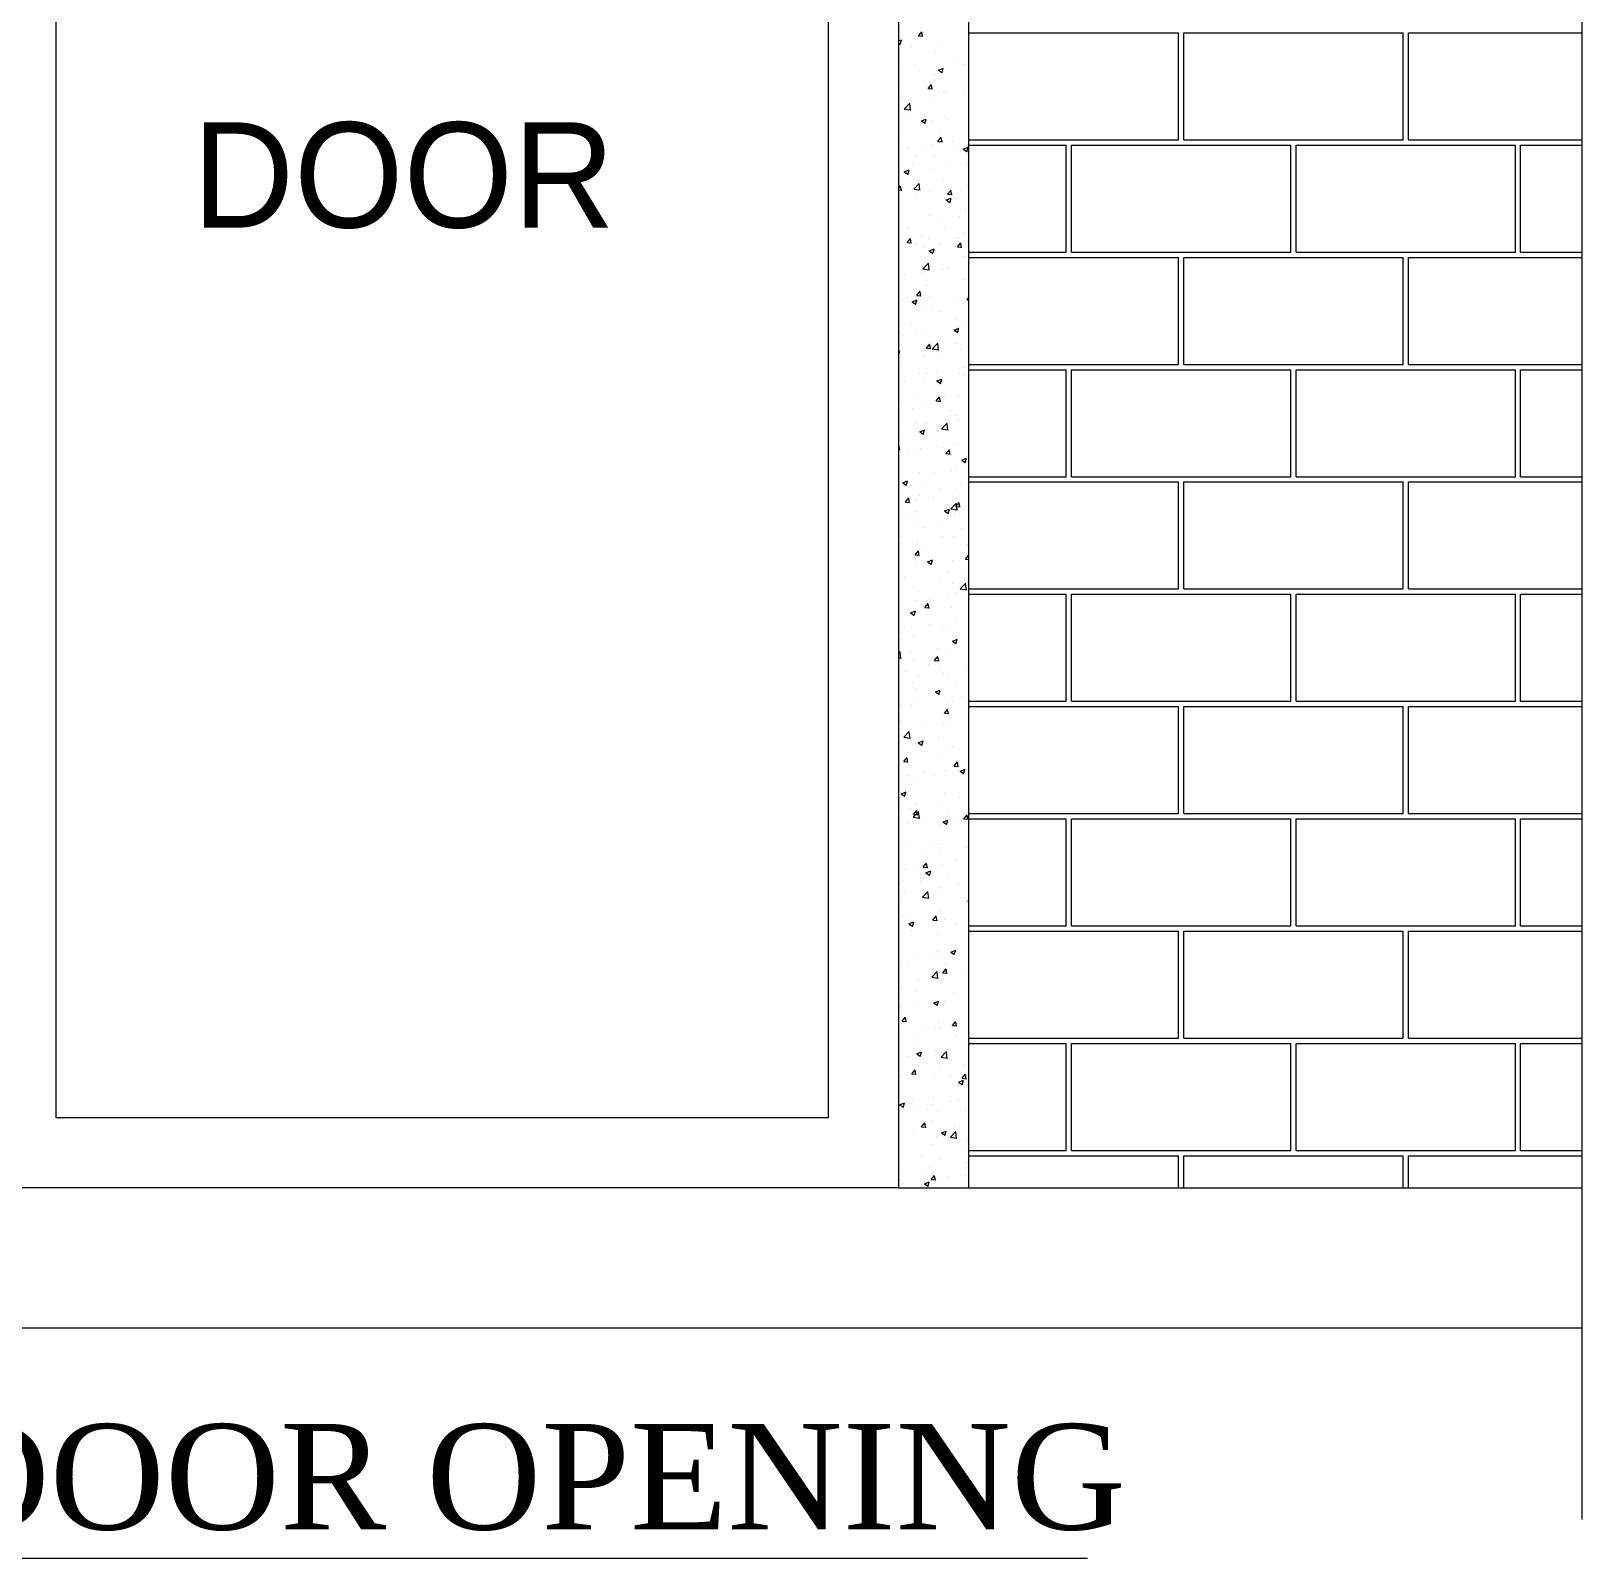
# Model space of a CAD drawing. Header units: metres. Extents: x -1560643 to -1560434, y 43491 to 43663.
# Drawn here: x -1560586.703 to -1560583.391, y 43509.344 to 43512.605 of the extents above; entities that cross this region are included whole.
import ezdxf

# ---------------------------------------------------------------- set-up
doc = ezdxf.new("R2010")
doc.units = ezdxf.units.M
doc.header["$LTSCALE"] = 750
doc.header["$MEASUREMENT"] = 0
doc.layers.get('0').update_dxf_attribs({"lineweight": 5})
doc.layers.add('BLK_1_FLR_0_DRINKING_WATER', color=7, linetype='Continuous', lineweight=5)
doc.styles.add('Romantic', font='GOTHIC.TTF')
doc.styles.add('TIMES', font='times.ttf')

# ---------------------------------------------------------------- blocks, each defined once
blk = doc.blocks.new('A$C52BB42CC')
for p, q in [((2355.31, 750.31), (2355.31, 980.39)), ((2297.84, 943.43), (2297.84, 778.19)), ((2303.74, 943.43), (2303.74, 778.19)), ((2227.02, 784.09), (2227.02, 937.53)), ((2291.93, 937.53), (2291.93, 784.09)), ((2298.02, 875.33), (2298.02, 875.33)), ((2299.52, 875.07), (2299.8, 875.41)), ((2299.52, 875.07), (2299.87, 875.04)), ((2299.86, 875.01), (2299.8, 875.38)), ((2303.74, 875.32), (2321.38, 875.32)), ((2321.38, 866.32), (2321.38, 875.32)), ((2321.82, 875.32), (2340.27, 875.32)), ((2321.82, 866.32), (2321.82, 875.32)), ((2340.27, 866.32), (2340.27, 875.32)), ((2340.71, 875.32), (2355.31, 875.32)), ((2340.71, 866.32), (2340.71, 875.32)), ((2297.84, 874.63), (2298.1, 874.73)), ((2297.84, 874.47), (2297.98, 874.37)), ((2297.94, 873.72), (2297.94, 873.72)), ((2297.97, 874.34), (2298.09, 874.7)), ((2298.06, 874.3), (2298.06, 874.3)), ((2298.93, 874.18), (2298.93, 874.18)), ((2300.93, 873.74), (2300.93, 873.74)), ((2301.17, 874.47), (2301.17, 874.47)), ((2301.21, 874.16), (2301.21, 874.16)), ((2301.38, 874.31), (2301.38, 874.31)), ((2297.95, 873.36), (2297.95, 873.36)), ((2299.35, 872.42), (2299.35, 872.42)), ((2302.79, 873.01), (2302.79, 873.01)), ((2303.34, 872.64), (2303.34, 872.64)), ((2297.88, 871.4), (2297.88, 871.4)), ((2299.62, 872.15), (2299.62, 872.15)), ((2300.07, 871.15), (2300.07, 871.15)), ((2300.86, 871.78), (2300.86, 871.78)), ((2301.21, 872.19), (2301.62, 872.35)), ((2301.21, 872.19), (2301.5, 871.99)), ((2301.5, 871.97), (2301.61, 872.32)), ((2298.06, 869.82), (2298.06, 869.82)), ((2298.16, 870.49), (2298.16, 870.49)), ((2300.34, 870.63), (2300.62, 870.97)), ((2300.34, 870.63), (2300.69, 870.6)), ((2300.68, 870.57), (2300.61, 870.94)), ((2300.79, 869.81), (2300.79, 869.81)), ((2301.31, 870.35), (2301.31, 870.35)), ((2301.61, 870.36), (2301.61, 870.36)), ((2301.79, 870.31), (2301.79, 870.31)), ((2303.22, 871.01), (2303.22, 871.01)), ((2303.27, 870.5), (2303.27, 870.5)), ((2298.16, 869.77), (2298.16, 869.77)), ((2298.33, 868.91), (2298.79, 869.39)), ((2298.33, 868.91), (2298.86, 868.83)), ((2298.85, 868.81), (2298.79, 869.37)), ((2298.89, 868.15), (2298.89, 868.15)), ((2299.77, 867.91), (2300.18, 868.07)), ((2299.77, 867.91), (2300.06, 867.71)), ((2300.06, 867.69), (2300.18, 868.04)), ((2300.24, 867.98), (2300.24, 867.98)), ((2300.71, 867.85), (2300.71, 867.85)), ((2301.71, 868.18), (2301.71, 868.18)), ((2302.04, 868.01), (2302.04, 868.01)), ((2297.92, 866.24), (2297.92, 866.24)), ((2300.64, 865.88), (2300.64, 865.88)), ((2301.15, 866.19), (2301.44, 866.53)), ((2301.15, 866.19), (2301.51, 866.16)), ((2301.36, 866.84), (2301.36, 866.84)), ((2301.5, 866.13), (2301.43, 866.5)), ((2302.4, 866.14), (2302.4, 866.14)), ((2303.71, 866.33), (2303.71, 866.33)), ((2303.74, 866.32), (2321.38, 866.32)), ((2303.74, 865.88), (2311.94, 865.88)), ((2311.94, 856.88), (2311.94, 865.88)), ((2312.38, 865.88), (2330.82, 865.88)), ((2312.38, 856.88), (2312.38, 865.88)), ((2321.82, 866.32), (2340.27, 866.32)), ((2330.82, 856.88), (2330.82, 865.88)), ((2331.27, 865.88), (2349.71, 865.88)), ((2331.27, 856.88), (2331.27, 865.88)), ((2340.71, 866.32), (2355.31, 866.32)), ((2349.71, 856.88), (2349.71, 865.88)), ((2350.15, 865.88), (2355.31, 865.88)), ((2350.15, 856.88), (2350.15, 865.88)), ((2298.68, 865.65), (2298.68, 865.65)), ((2299.33, 864.95), (2299.33, 864.95)), ((2300.16, 865.85), (2300.16, 865.85)), ((2300.89, 865), (2300.89, 865)), ((2302.78, 865.54), (2302.78, 865.54)), ((2303.29, 865.54), (2303.71, 865.7)), ((2303.29, 865.54), (2303.59, 865.34)), ((2303.58, 865.31), (2303.7, 865.67)), ((2298.33, 863.63), (2298.75, 863.79)), ((2298.33, 863.63), (2298.63, 863.43)), ((2298.61, 863.52), (2298.61, 863.52)), ((2298.62, 863.41), (2298.74, 863.76)), ((2298.99, 864.34), (2298.99, 864.34)), ((2300.57, 863.92), (2300.57, 863.92)), ((2300.84, 863.82), (2300.84, 863.82)), ((2302.14, 864.21), (2302.14, 864.21)), ((2303.63, 864.36), (2303.63, 864.36)), ((2297.84, 862.23), (2298.02, 862.46)), ((2297.84, 862.11), (2298.09, 862.09)), ((2298.09, 862.06), (2298.02, 862.43)), ((2298.15, 862.29), (2298.15, 862.29)), ((2299.12, 862.18), (2299.58, 862.66)), ((2299.12, 862.18), (2299.64, 862.1)), ((2299.64, 862.08), (2299.57, 862.64)), ((2299.72, 862), (2299.72, 862)), ((2301.59, 862.88), (2301.59, 862.88)), ((2301.97, 861.75), (2302.26, 862.09)), ((2302.32, 861.69), (2302.25, 862.06)), ((2303.02, 861.98), (2303.02, 861.98)), ((2303.56, 862.4), (2303.56, 862.4)), ((2299.29, 861.49), (2299.29, 861.49)), ((2300.5, 861.95), (2300.5, 861.95)), ((2301.86, 861.26), (2302.27, 861.42)), ((2301.86, 861.26), (2302.15, 861.06)), ((2301.97, 861.75), (2302.33, 861.72)), ((2302.15, 861.03), (2302.27, 861.39)), ((2302.87, 861.87), (2302.87, 861.87)), ((2300.43, 859.99), (2300.43, 859.99)), ((2301.34, 859.36), (2301.34, 859.36)), ((2301.47, 859.65), (2301.47, 859.65)), ((2302.94, 859.85), (2302.94, 859.85)), ((2303.49, 860.43), (2303.49, 860.43)), ((2297.9, 858.77), (2297.9, 858.77)), ((2298.57, 858.98), (2298.57, 858.98)), ((2299.81, 858.19), (2299.81, 858.19)), ((2301.72, 858.85), (2301.72, 858.85)), ((2302.76, 858.07), (2302.76, 858.07)), ((2302.96, 858.06), (2302.96, 858.06)), ((2303.42, 858.47), (2303.42, 858.47)), ((2298.56, 857.68), (2298.84, 858.02)), ((2298.56, 857.68), (2298.91, 857.65)), ((2298.91, 857.62), (2298.84, 857.99)), ((2299.32, 857.48), (2299.32, 857.48)), ((2299.91, 857.32), (2299.91, 857.32)), ((2300.35, 858.03), (2300.35, 858.03)), ((2300.42, 856.98), (2300.83, 857.14)), ((2300.42, 856.98), (2300.71, 856.78)), ((2300.71, 856.75), (2300.83, 857.11)), ((2301.39, 857.52), (2301.39, 857.52)), ((2302.79, 857.31), (2303.08, 857.65)), ((2302.79, 857.31), (2303.14, 857.28)), ((2303.14, 857.25), (2303.07, 857.62)), ((2303.63, 857.81), (2303.63, 857.81)), ((2303.74, 856.88), (2311.94, 856.88)), ((2312.38, 856.88), (2330.82, 856.88)), ((2331.27, 856.88), (2349.71, 856.88)), ((2350.15, 856.88), (2355.31, 856.88)), ((2299.9, 855.46), (2300.36, 855.94)), ((2299.9, 855.46), (2300.42, 855.38)), ((2300.28, 856.06), (2300.28, 856.06)), ((2300.42, 855.36), (2300.35, 855.92)), ((2300.55, 855.85), (2300.55, 855.85)), ((2302.07, 855.48), (2302.07, 855.48)), ((2303.35, 856.5), (2303.35, 856.5)), ((2303.7, 855.72), (2303.7, 855.72)), ((2303.74, 856.43), (2321.38, 856.43)), ((2321.38, 847.43), (2321.38, 856.43)), ((2321.82, 856.43), (2340.27, 856.43)), ((2321.82, 847.43), (2321.82, 856.43)), ((2340.27, 847.43), (2340.27, 856.43)), ((2340.71, 856.43), (2355.31, 856.43)), ((2340.71, 847.43), (2340.71, 856.43)), ((2298.13, 854.82), (2298.13, 854.82)), ((2298.36, 855), (2298.36, 855)), ((2299.84, 855.19), (2299.84, 855.19)), ((2301.57, 855.41), (2301.57, 855.41)), ((2303.28, 854.54), (2303.28, 854.54)), ((2298.29, 852.86), (2298.29, 852.86)), ((2298.99, 852.7), (2299.4, 852.86)), ((2299.38, 853.24), (2299.66, 853.58)), ((2299.38, 853.24), (2299.73, 853.21)), ((2299.4, 852.83), (2299.4, 852.83)), ((2299.73, 853.18), (2299.66, 853.55)), ((2300.21, 854.1), (2300.21, 854.1)), ((2300.52, 853.16), (2300.52, 853.16)), ((2303.61, 852.87), (2303.74, 853.02)), ((2303.61, 852.87), (2303.74, 852.86)), ((2298.99, 852.7), (2299.28, 852.5)), ((2299.27, 852.47), (2299.39, 852.83)), ((2300.14, 852.13), (2300.14, 852.13)), ((2300.64, 852.04), (2300.64, 852.04)), ((2301.33, 851.89), (2301.33, 851.89)), ((2302.55, 852.7), (2302.55, 852.7)), ((2303.2, 852.57), (2303.2, 852.57)), ((2297.89, 851.3), (2297.89, 851.3)), ((2298.97, 850.83), (2298.97, 850.83)), ((2302.51, 850.32), (2302.92, 850.48)), ((2302.51, 850.32), (2302.8, 850.12)), ((2302.7, 851.32), (2302.7, 851.32)), ((2302.74, 850.59), (2302.74, 850.59)), ((2302.8, 850.1), (2302.92, 850.45)), ((2303.13, 850.61), (2303.13, 850.61)), ((2298.22, 849.84), (2298.22, 849.84)), ((2299.3, 850), (2299.3, 850)), ((2300.07, 850.17), (2300.07, 850.17)), ((2300.2, 848.8), (2300.48, 849.14)), ((2300.54, 848.74), (2300.48, 849.11)), ((2300.68, 848.73), (2301.14, 849.21)), ((2301.2, 848.63), (2301.14, 849.19)), ((2301.14, 848.99), (2301.14, 848.99)), ((2301.37, 849.7), (2301.37, 849.7)), ((2302.62, 849.19), (2302.62, 849.19)), ((2297.84, 848.53), (2297.96, 848.58)), ((2297.84, 848.19), (2297.96, 848.55)), ((2297.84, 848.23), (2297.84, 848.22)), ((2300, 848.2), (2300, 848.2)), ((2300.2, 848.8), (2300.55, 848.77)), ((2300.68, 848.73), (2301.21, 848.65)), ((2301.55, 847.94), (2301.55, 847.94)), ((2303.06, 848.65), (2303.06, 848.65)), ((2298.11, 847.35), (2298.11, 847.35)), ((2299.59, 846.66), (2299.59, 846.66)), ((2300.22, 846.69), (2300.22, 846.69)), ((2301.07, 846.86), (2301.07, 846.86)), ((2302.99, 846.68), (2302.99, 846.68)), ((2303.3, 847.15), (2303.3, 847.15)), ((2303.37, 846.55), (2303.37, 846.55)), ((2303.74, 847.43), (2321.38, 847.43)), ((2303.74, 846.99), (2311.94, 846.99)), ((2311.94, 837.99), (2311.94, 846.99)), ((2312.38, 846.99), (2330.82, 846.99)), ((2312.38, 837.99), (2312.38, 846.99)), ((2321.82, 847.43), (2340.27, 847.43)), ((2330.82, 837.99), (2330.82, 846.99)), ((2331.27, 846.99), (2349.71, 846.99)), ((2331.27, 837.99), (2331.27, 846.99)), ((2340.71, 847.43), (2355.31, 847.43)), ((2349.71, 837.99), (2349.71, 846.99)), ((2350.15, 846.99), (2355.31, 846.99)), ((2350.15, 837.99), (2350.15, 846.99)), ((2298.32, 846.03), (2298.32, 846.03)), ((2299.92, 846.24), (2299.92, 846.24)), ((2301.07, 846.04), (2301.49, 846.2)), ((2301.07, 846.04), (2301.37, 845.84)), ((2301.36, 845.82), (2301.48, 846.17)), ((2301.47, 845.89), (2301.47, 845.89)), ((2297.87, 843.83), (2297.87, 843.83)), ((2298.04, 844.34), (2298.04, 844.34)), ((2299.52, 844.53), (2299.52, 844.53)), ((2299.85, 844.27), (2299.85, 844.27)), ((2301.02, 844.36), (2301.3, 844.7)), ((2301.02, 844.36), (2301.37, 844.33)), ((2301.36, 844.3), (2301.29, 844.67)), ((2301.31, 844.42), (2301.31, 844.42)), ((2301.75, 844.83), (2301.75, 844.83)), ((2302.92, 844.72), (2302.92, 844.72)), ((2299.05, 843.69), (2299.05, 843.69)), ((2299.28, 842.53), (2299.28, 842.53)), ((2300.2, 842.5), (2300.2, 842.5)), ((2301.46, 842.01), (2301.92, 842.49)), ((2301.98, 841.9), (2301.92, 842.46)), ((2302.2, 843.55), (2302.2, 843.55)), ((2302.72, 843.12), (2302.72, 843.12)), ((2302.85, 842.75), (2302.85, 842.75)), ((2297.96, 842.2), (2297.96, 842.2)), ((2299.64, 841.76), (2300.05, 841.92)), ((2299.64, 841.76), (2299.93, 841.57)), ((2299.78, 842.31), (2299.78, 842.31)), ((2299.92, 841.54), (2300.04, 841.89)), ((2301.46, 842.01), (2301.99, 841.93)), ((2297.84, 840.57), (2297.89, 840.63)), ((2297.84, 840.28), (2297.95, 840.26)), ((2297.95, 840.24), (2297.88, 840.61)), ((2297.9, 840.67), (2297.9, 840.67)), ((2298.09, 839.87), (2298.09, 839.87)), ((2298.65, 840.17), (2298.65, 840.17)), ((2299.14, 839.88), (2299.14, 839.88)), ((2299.71, 840.34), (2299.71, 840.34)), ((2301.05, 840.54), (2301.05, 840.54)), ((2301.54, 840.46), (2301.54, 840.46)), ((2301.83, 839.93), (2302.12, 840.26)), ((2301.83, 839.93), (2302.19, 839.89)), ((2302.18, 839.87), (2302.11, 840.24)), ((2302.37, 840.66), (2302.37, 840.66)), ((2302.77, 840.79), (2302.77, 840.79)), ((2302.29, 839.75), (2302.29, 839.75)), ((2302.3, 838.53), (2302.3, 838.53)), ((2302.7, 838.82), (2302.7, 838.82)), ((2303.16, 839.39), (2303.57, 839.55)), ((2303.16, 839.39), (2303.45, 839.19)), ((2303.45, 839.16), (2303.57, 839.52)), ((2298.2, 837.48), (2298.61, 837.64)), ((2298.2, 837.48), (2298.49, 837.29)), ((2298.49, 837.26), (2298.61, 837.61)), ((2299.64, 838.38), (2299.64, 838.38)), ((2299.88, 837.54), (2299.88, 837.54)), ((2300.82, 838.33), (2300.82, 838.33)), ((2303.03, 837.4), (2303.03, 837.4)), ((2303.74, 837.99), (2311.94, 837.99)), ((2303.74, 837.55), (2321.38, 837.55)), ((2312.38, 837.99), (2330.82, 837.99)), ((2321.38, 828.55), (2321.38, 837.55)), ((2321.82, 828.55), (2321.82, 837.55)), ((2321.82, 837.55), (2340.27, 837.55)), ((2331.27, 837.99), (2349.71, 837.99)), ((2340.27, 828.55), (2340.27, 837.55)), ((2340.71, 828.55), (2340.71, 837.55)), ((2340.71, 837.55), (2355.31, 837.55)), ((2350.15, 837.99), (2355.31, 837.99)), ((2297.85, 836.35), (2297.85, 836.35)), ((2298.42, 835.86), (2298.7, 836.2)), ((2298.77, 835.8), (2298.7, 836.17)), ((2299.27, 836.01), (2299.27, 836.01)), ((2299.57, 836.42), (2299.57, 836.42)), ((2300.75, 836.2), (2300.75, 836.2)), ((2301.29, 836.94), (2301.29, 836.94)), ((2302.63, 836.86), (2302.63, 836.86)), ((2302.98, 836.49), (2302.98, 836.49)), ((2298.42, 835.86), (2298.77, 835.83)), ((2299.26, 835.06), (2299.26, 835.06)), ((2301.72, 835.11), (2302.14, 835.27)), ((2301.72, 835.11), (2302.02, 834.91)), ((2302.01, 834.88), (2302.13, 835.24)), ((2302.25, 835.28), (2302.71, 835.76)), ((2302.25, 835.28), (2302.77, 835.2)), ((2302.56, 834.89), (2302.56, 834.89)), ((2302.65, 835.49), (2302.94, 835.83)), ((2302.65, 835.49), (2303.01, 835.46)), ((2302.77, 835.18), (2302.7, 835.74)), ((2302.71, 835.65), (2302.71, 835.65)), ((2303, 835.43), (2302.93, 835.8)), ((2298.73, 834.52), (2298.73, 834.52)), ((2299.19, 833.87), (2299.19, 833.87)), ((2299.49, 834.45), (2299.49, 834.45)), ((2299.97, 833.73), (2299.97, 833.73)), ((2301.43, 834.17), (2301.43, 834.17)), ((2301.88, 834.39), (2301.88, 834.39)), ((2303.12, 833.6), (2303.12, 833.6)), ((2298.08, 832.4), (2298.08, 832.4)), ((2299.42, 832.49), (2299.42, 832.49)), ((2301.52, 832.99), (2301.52, 832.99)), ((2302.49, 832.93), (2302.49, 832.93)), ((2303.6, 832.33), (2303.6, 832.33)), ((2299.24, 831.42), (2299.52, 831.76)), ((2299.24, 831.42), (2299.59, 831.39)), ((2299.59, 831.36), (2299.52, 831.73)), ((2299.88, 831.84), (2299.88, 831.84)), ((2300.29, 830.83), (2300.7, 830.99)), ((2300.29, 830.83), (2300.58, 830.63)), ((2300.58, 830.6), (2300.7, 830.96)), ((2300.7, 831.39), (2300.7, 831.39)), ((2302.42, 830.96), (2302.42, 830.96)), ((2303.47, 831.05), (2303.74, 831.36)), ((2303.47, 831.05), (2303.74, 831.02)), ((2298.32, 829.51), (2298.32, 829.51)), ((2299.35, 830.52), (2299.35, 830.52)), ((2301.27, 829.47), (2301.27, 829.47)), ((2302.05, 830), (2302.05, 830)), ((2303.53, 830.2), (2303.53, 830.2)), ((2299.28, 828.56), (2299.28, 828.56)), ((2299.55, 828.37), (2299.55, 828.37)), ((2302.34, 829), (2302.34, 829)), ((2302.69, 828.17), (2302.69, 828.17)), ((2302.7, 828.24), (2302.7, 828.24)), ((2303.03, 828.56), (2303.49, 829.04)), ((2303.03, 828.56), (2303.55, 828.48)), ((2303.55, 828.45), (2303.48, 829.01)), ((2303.74, 828.55), (2321.38, 828.55)), ((2303.74, 828.11), (2311.94, 828.11)), ((2311.94, 819.11), (2311.94, 828.11)), ((2312.38, 828.11), (2330.82, 828.11)), ((2312.38, 819.11), (2312.38, 828.11)), ((2321.82, 828.55), (2340.27, 828.55)), ((2330.82, 819.11), (2330.82, 828.11)), ((2331.27, 828.11), (2349.71, 828.11)), ((2331.27, 819.11), (2331.27, 828.11)), ((2340.71, 828.55), (2355.31, 828.55)), ((2349.71, 819.11), (2349.71, 828.11)), ((2350.15, 828.11), (2355.31, 828.11)), ((2350.15, 819.11), (2350.15, 828.11)), ((2299.25, 827.58), (2299.25, 827.58)), ((2300.06, 826.98), (2300.34, 827.32)), ((2300.06, 826.98), (2300.41, 826.95)), ((2300.41, 826.92), (2300.34, 827.29)), ((2300.5, 827.67), (2300.5, 827.67)), ((2300.8, 827.58), (2300.8, 827.58)), ((2301.98, 827.87), (2301.98, 827.87)), ((2302.27, 827.03), (2302.27, 827.03)), ((2298.85, 826.55), (2299.26, 826.71)), ((2298.85, 826.55), (2299.14, 826.35)), ((2299.14, 826.32), (2299.26, 826.68)), ((2299.21, 826.59), (2299.21, 826.59)), ((2300.42, 825.54), (2300.42, 825.54)), ((2301.5, 825.52), (2301.5, 825.52)), ((2302.66, 825.84), (2302.66, 825.84)), ((2298.06, 824.93), (2298.06, 824.93)), ((2298.38, 825.37), (2298.38, 825.37)), ((2298.95, 825.35), (2298.95, 825.35)), ((2299.13, 824.63), (2299.13, 824.63)), ((2301.53, 825.24), (2301.53, 825.24)), ((2302.2, 825.07), (2302.2, 825.07)), ((2302.37, 824.17), (2302.79, 824.33)), ((2302.37, 824.17), (2302.67, 823.97)), ((2302.66, 823.95), (2302.78, 824.3)), ((2297.84, 823.15), (2297.97, 823.29)), ((2298.03, 822.7), (2297.97, 823.26)), ((2298.87, 823.21), (2298.87, 823.21)), ((2300.88, 822.54), (2301.16, 822.88)), ((2301.11, 823.51), (2301.11, 823.51)), ((2301.22, 822.48), (2301.16, 822.85)), ((2302.13, 823.11), (2302.13, 823.11)), ((2297.84, 822.76), (2298.04, 822.73)), ((2298.47, 821.57), (2298.47, 821.57)), ((2299.06, 822.66), (2299.06, 822.66)), ((2300.38, 822.23), (2300.38, 822.23)), ((2300.88, 822.54), (2301.23, 822.51)), ((2301.26, 822), (2301.26, 822)), ((2303.28, 821.67), (2303.28, 821.67)), ((2303.53, 822.09), (2303.53, 822.09)), ((2298.99, 820.7), (2298.99, 820.7)), ((2299.55, 821.18), (2299.55, 821.18)), ((2301.62, 821.43), (2301.62, 821.43)), ((2302.06, 821.14), (2302.06, 821.14)), ((2302.67, 820.7), (2302.67, 820.7)), ((2299.21, 819.23), (2299.21, 819.23)), ((2299.23, 820.11), (2299.23, 820.11)), ((2300.94, 819.89), (2301.35, 820.05)), ((2300.94, 819.89), (2301.23, 819.7)), ((2301.23, 819.67), (2301.35, 820.02)), ((2301.73, 819.34), (2301.73, 819.34)), ((2301.98, 819.18), (2301.98, 819.18)), ((2302.36, 819.09), (2302.36, 819.09)), ((2303.2, 819.54), (2303.2, 819.54)), ((2303.74, 819.11), (2311.94, 819.11)), ((2312.38, 819.11), (2330.82, 819.11)), ((2331.27, 819.11), (2349.71, 819.11)), ((2350.15, 819.11), (2355.31, 819.11)), ((2298, 818.85), (2298, 818.85)), ((2298.92, 818.73), (2298.92, 818.73)), ((2301.48, 818.05), (2301.48, 818.05)), ((2301.7, 818.1), (2301.98, 818.44)), ((2301.7, 818.1), (2302.05, 818.07)), ((2302.04, 818.04), (2301.97, 818.41)), ((2303.74, 818.66), (2321.38, 818.66)), ((2321.38, 809.66), (2321.38, 818.66)), ((2321.82, 818.66), (2340.27, 818.66)), ((2321.82, 809.66), (2321.82, 818.66)), ((2340.27, 809.66), (2340.27, 818.66)), ((2340.71, 818.66), (2355.31, 818.66)), ((2340.71, 809.66), (2340.71, 818.66)), ((2298.04, 817.45), (2298.04, 817.45)), ((2298.29, 816.08), (2298.75, 816.56)), ((2298.81, 815.98), (2298.75, 816.54)), ((2298.85, 816.77), (2298.85, 816.77)), ((2300.18, 817.02), (2300.18, 817.02)), ((2301.65, 817.21), (2301.65, 817.21)), ((2301.91, 817.21), (2301.91, 817.21)), ((2298.06, 816.21), (2298.06, 816.21)), ((2298.29, 816.08), (2298.82, 816)), ((2299.3, 815.42), (2299.3, 815.42)), ((2299.5, 815.61), (2299.92, 815.77)), ((2299.5, 815.61), (2299.8, 815.42)), ((2299.79, 815.39), (2299.91, 815.74)), ((2301.21, 816.08), (2301.21, 816.08)), ((2301.84, 815.25), (2301.84, 815.25)), ((2302.34, 815.18), (2302.34, 815.18)), ((2302.45, 815.28), (2302.45, 815.28)), ((2298.28, 814.03), (2298.57, 814.37)), ((2298.28, 814.03), (2298.63, 814)), ((2298.63, 813.97), (2298.56, 814.34)), ((2298.62, 814.69), (2298.62, 814.69)), ((2298.78, 814.8), (2298.78, 814.8)), ((2300.1, 814.88), (2300.1, 814.88)), ((2301.24, 814.52), (2301.24, 814.52)), ((2302.51, 813.66), (2302.8, 814)), ((2302.86, 813.6), (2302.79, 813.97)), ((2298.55, 812.56), (2298.55, 812.56)), ((2298.7, 812.84), (2298.7, 812.84)), ((2299.21, 812.64), (2299.21, 812.64)), ((2300.03, 813.08), (2300.03, 813.08)), ((2300.78, 812.85), (2300.78, 812.85)), ((2301.77, 813.28), (2301.77, 813.28)), ((2302.51, 813.66), (2302.87, 813.63)), ((2302.65, 813.23), (2302.65, 813.23)), ((2303.02, 813.24), (2303.44, 813.4)), ((2303.02, 813.24), (2303.32, 813.04)), ((2303.18, 812.94), (2303.18, 812.94)), ((2303.31, 813.01), (2303.43, 813.37)), ((2298.07, 811.33), (2298.48, 811.49)), ((2298.07, 811.33), (2298.36, 811.14)), ((2298.35, 811.11), (2298.47, 811.46)), ((2301.7, 811.32), (2301.7, 811.32)), ((2298.02, 809.98), (2298.02, 809.98)), ((2298.63, 810.88), (2298.63, 810.88)), ((2298.88, 810.06), (2298.88, 810.06)), ((2299.08, 809.36), (2299.54, 809.84)), ((2299.1, 809.59), (2299.38, 809.93)), ((2299.23, 810.52), (2299.23, 810.52)), ((2299.45, 809.53), (2299.38, 809.9)), ((2299.6, 809.25), (2299.53, 809.81)), ((2301.47, 810.57), (2301.47, 810.57)), ((2302.03, 809.93), (2302.03, 809.93)), ((2302.96, 811.01), (2302.96, 811.01)), ((2298.56, 808.91), (2298.56, 808.91)), ((2299.08, 809.36), (2299.6, 809.28)), ((2299.1, 809.59), (2299.45, 809.56)), ((2300.13, 809.27), (2300.13, 809.27)), ((2301.4, 808.69), (2301.4, 808.69)), ((2301.59, 808.96), (2302, 809.12)), ((2301.59, 808.96), (2301.88, 808.76)), ((2301.63, 809.35), (2301.63, 809.35)), ((2301.88, 808.73), (2302, 809.09)), ((2302.88, 808.88), (2302.88, 808.88)), ((2303.28, 809.14), (2303.28, 809.14)), ((2303.33, 809.22), (2303.62, 809.56)), ((2303.33, 809.22), (2303.69, 809.19)), ((2303.68, 809.16), (2303.61, 809.53)), ((2303.74, 809.66), (2321.38, 809.66)), ((2303.74, 809.22), (2311.94, 809.22)), ((2311.94, 800.22), (2311.94, 809.22)), ((2312.38, 809.22), (2330.82, 809.22)), ((2312.38, 800.22), (2312.38, 809.22)), ((2321.82, 809.66), (2340.27, 809.66)), ((2330.82, 800.22), (2330.82, 809.22)), ((2331.27, 809.22), (2349.71, 809.22)), ((2331.27, 800.22), (2331.27, 809.22)), ((2340.71, 809.66), (2355.31, 809.66)), ((2349.71, 800.22), (2349.71, 809.22)), ((2350.15, 809.22), (2355.31, 809.22)), ((2350.15, 800.22), (2350.15, 809.22)), ((2301.55, 807.39), (2301.55, 807.39)), ((2298.49, 806.95), (2298.49, 806.95)), ((2299.85, 806.36), (2299.85, 806.36)), ((2300.86, 806.93), (2300.86, 806.93)), ((2301.22, 807.05), (2301.22, 807.05)), ((2301.33, 806.55), (2301.33, 806.55)), ((2303.56, 806.85), (2303.56, 806.85)), ((2298.42, 804.98), (2298.42, 804.98)), ((2299.2, 805.16), (2299.2, 805.16)), ((2299.92, 805.15), (2300.2, 805.49)), ((2299.92, 805.15), (2300.27, 805.12)), ((2300.15, 804.68), (2300.57, 804.84)), ((2300.15, 804.68), (2300.45, 804.48)), ((2300.27, 805.09), (2300.2, 805.46)), ((2300.44, 804.45), (2300.56, 804.81)), ((2301.48, 805.42), (2301.48, 805.42)), ((2302.64, 805.76), (2302.64, 805.76)), ((2298.3, 804.03), (2298.3, 804.03)), ((2299.71, 803.91), (2299.71, 803.91)), ((2299.78, 804.22), (2299.78, 804.22)), ((2301.41, 803.46), (2301.41, 803.46)), ((2302.01, 804.52), (2302.01, 804.52)), ((2302.86, 803.78), (2302.86, 803.78)), ((2298.01, 802.51), (2298.01, 802.51)), ((2298.35, 803.02), (2298.35, 803.02)), ((2299.86, 802.63), (2300.32, 803.11)), ((2299.86, 802.63), (2300.38, 802.55)), ((2300.38, 802.53), (2300.31, 803.09)), ((2300.46, 802.19), (2300.46, 802.19)), ((2300.96, 803.12), (2300.96, 803.12)), ((2301.45, 803.1), (2301.45, 803.1)), ((2303.68, 802.3), (2303.74, 802.33)), ((2303.68, 802.3), (2303.74, 802.26)), ((2298.22, 801.9), (2298.22, 801.9)), ((2298.27, 801.05), (2298.27, 801.05)), ((2298.54, 800.91), (2298.54, 800.91)), ((2300.74, 800.71), (2301.02, 801.05)), ((2300.74, 800.71), (2301.09, 800.68)), ((2301.09, 800.65), (2301.02, 801.02)), ((2301.34, 801.5), (2301.34, 801.5)), ((2301.69, 800.78), (2301.69, 800.78)), ((2298.72, 800.4), (2299.13, 800.56)), ((2298.72, 800.4), (2299.01, 800.2)), ((2298.91, 799.86), (2298.91, 799.86)), ((2299.01, 800.17), (2299.12, 800.53)), ((2301.21, 799.58), (2301.21, 799.58)), ((2301.27, 799.53), (2301.27, 799.53)), ((2302.63, 800.35), (2302.63, 800.35)), ((2303.74, 800.22), (2311.94, 800.22)), ((2303.74, 799.78), (2321.38, 799.78)), ((2312.38, 800.22), (2330.82, 800.22)), ((2321.38, 790.78), (2321.38, 799.78)), ((2321.82, 799.78), (2340.27, 799.78)), ((2321.82, 790.78), (2321.82, 799.78)), ((2331.27, 800.22), (2349.71, 800.22)), ((2340.27, 790.78), (2340.27, 799.78)), ((2340.71, 799.78), (2355.31, 799.78)), ((2340.71, 790.78), (2340.71, 799.78)), ((2350.15, 800.22), (2355.31, 800.22)), ((2298.2, 799.09), (2298.2, 799.09)), ((2302.24, 798.02), (2302.65, 798.18)), ((2302.53, 797.8), (2302.65, 798.15)), ((2302.56, 798.22), (2302.56, 798.22)), ((2302.62, 798.28), (2302.62, 798.28)), ((2298.13, 797.12), (2298.13, 797.12)), ((2298.63, 797.1), (2298.63, 797.1)), ((2299.18, 797.69), (2299.18, 797.69)), ((2300.54, 797.76), (2300.54, 797.76)), ((2301.08, 798.03), (2301.08, 798.03)), ((2301.2, 797.57), (2301.2, 797.57)), ((2301.78, 796.97), (2301.78, 796.97)), ((2302.24, 798.02), (2302.53, 797.83)), ((2303.69, 797.63), (2303.69, 797.63)), ((2299.53, 795.7), (2299.53, 795.7)), ((2300.64, 795.91), (2301.1, 796.39)), ((2300.64, 795.91), (2301.17, 795.82)), ((2301.01, 795.89), (2301.01, 795.89)), ((2301.16, 795.8), (2301.1, 796.36)), ((2301.12, 795.6), (2301.12, 795.6)), ((2301.43, 795.63), (2301.43, 795.63)), ((2301.56, 796.28), (2301.84, 796.61)), ((2301.56, 796.28), (2301.91, 796.24)), ((2301.9, 796.22), (2301.84, 796.59)), ((2303.24, 796.19), (2303.24, 796.19)), ((2297.99, 795.04), (2297.99, 795.04)), ((2298.06, 795.16), (2298.06, 795.16)), ((2299.36, 794.76), (2299.36, 794.76)), ((2302.51, 794.63), (2302.51, 794.63)), ((2297.98, 793.37), (2297.98, 793.37)), ((2297.99, 793.19), (2297.99, 793.19)), ((2299.45, 793.57), (2299.45, 793.57)), ((2300.8, 793.74), (2301.22, 793.9)), ((2300.8, 793.74), (2301.1, 793.55)), ((2301.05, 793.64), (2301.05, 793.64)), ((2301.09, 793.52), (2301.21, 793.87)), ((2301.69, 793.86), (2301.69, 793.86)), ((2298.14, 792.21), (2298.43, 792.55)), ((2298.14, 792.21), (2298.5, 792.18)), ((2298.21, 791.75), (2298.21, 791.75)), ((2298.49, 792.15), (2298.42, 792.52)), ((2300.98, 791.67), (2300.98, 791.67)), ((2301.19, 792.11), (2301.19, 792.11)), ((2301.37, 791.62), (2301.37, 791.62)), ((2302.38, 791.84), (2302.66, 792.18)), ((2302.38, 791.84), (2302.73, 791.81)), ((2302.72, 791.78), (2302.66, 792.15)), ((2297.9, 791.24), (2297.9, 791.24)), ((2297.91, 791.23), (2297.91, 791.23)), ((2299.46, 790.96), (2299.46, 790.96)), ((2300.14, 791.53), (2300.14, 791.53)), ((2302.6, 790.81), (2302.6, 790.81)), ((2302.61, 790.82), (2302.61, 790.82)), ((2303.74, 790.78), (2321.38, 790.78)), ((2303.74, 790.34), (2311.94, 790.34)), ((2311.94, 781.34), (2311.94, 790.34)), ((2312.38, 790.34), (2330.82, 790.34)), ((2312.38, 781.34), (2312.38, 790.34)), ((2321.82, 790.78), (2340.27, 790.78)), ((2330.82, 781.34), (2330.82, 790.34)), ((2331.27, 790.34), (2349.71, 790.34)), ((2331.27, 781.34), (2331.27, 790.34)), ((2340.71, 790.78), (2355.31, 790.78)), ((2349.71, 781.34), (2349.71, 790.34)), ((2350.15, 790.34), (2355.31, 790.34)), ((2350.15, 781.34), (2350.15, 790.34)), ((2297.84, 789.27), (2297.84, 789.27)), ((2298.58, 789.2), (2298.58, 789.2)), ((2299.16, 790.22), (2299.16, 790.22)), ((2299.37, 789.46), (2299.78, 789.62)), ((2299.37, 789.46), (2299.66, 789.27)), ((2299.66, 789.24), (2299.78, 789.59)), ((2300.91, 789.71), (2300.91, 789.71)), ((2301.42, 789.18), (2301.88, 789.66)), ((2301.42, 789.18), (2301.95, 789.1)), ((2301.94, 789.08), (2301.88, 789.64)), ((2302.31, 789.7), (2302.31, 789.7)), ((2298.96, 787.77), (2299.25, 788.11)), ((2298.96, 787.77), (2299.31, 787.74)), ((2299.31, 787.71), (2299.24, 788.08)), ((2300.19, 788.62), (2300.19, 788.62)), ((2300.84, 787.74), (2300.84, 787.74)), ((2301.41, 788.15), (2301.41, 788.15)), ((2303.19, 787.4), (2303.48, 787.74)), ((2303.34, 788.48), (2303.34, 788.48)), ((2303.54, 787.34), (2303.47, 787.71)), ((2297.97, 787.56), (2297.97, 787.56)), ((2300.76, 787.37), (2300.76, 787.37)), ((2302.24, 787.56), (2302.24, 787.56)), ((2302.89, 787.09), (2303.3, 787.25)), ((2302.89, 787.09), (2303.18, 786.89)), ((2303.18, 786.86), (2303.3, 787.22)), ((2303.19, 787.4), (2303.55, 787.37)), ((2297.93, 785.18), (2298.34, 785.34)), ((2297.93, 785.18), (2298.23, 784.99)), ((2298.22, 784.96), (2298.34, 785.31)), ((2299.04, 785.6), (2299.04, 785.6)), ((2299.21, 785.04), (2299.21, 785.04)), ((2300.68, 785.23), (2300.68, 785.23)), ((2300.76, 785.78), (2300.76, 785.78)), ((2302.19, 785.47), (2302.19, 785.47)), ((2302.92, 785.53), (2302.92, 785.53)), ((2291.93, 784.09), (2227.02, 784.09)), ((2300.29, 784.81), (2300.29, 784.81)), ((2300.69, 783.81), (2300.69, 783.81)), ((2301.17, 784.63), (2301.17, 784.63)), ((2303.44, 784.67), (2303.44, 784.67)), ((2303.72, 784.23), (2303.72, 784.23)), ((2297.87, 782.6), (2297.87, 782.6)), ((2299.13, 782.91), (2299.13, 782.91)), ((2299.14, 782.75), (2299.14, 782.75)), ((2299.78, 783.33), (2300.06, 783.67)), ((2299.78, 783.33), (2300.13, 783.3)), ((2300.13, 783.27), (2300.06, 783.64)), ((2301.02, 782.47), (2301.02, 782.47)), ((2301.37, 783.2), (2301.37, 783.2)), ((2301.45, 782.81), (2301.87, 782.97)), ((2301.45, 782.81), (2301.75, 782.61)), ((2301.74, 782.58), (2301.86, 782.94)), ((2302.21, 782.46), (2302.67, 782.93)), ((2302.21, 782.46), (2302.73, 782.37)), ((2302.58, 783.34), (2302.58, 783.34)), ((2302.73, 782.35), (2302.66, 782.91)), ((2300.62, 781.85), (2300.62, 781.85)), ((2303.54, 781.36), (2303.54, 781.36)), ((2303.65, 782.27), (2303.65, 782.27)), ((2303.74, 781.34), (2311.94, 781.34)), ((2312.38, 781.34), (2330.82, 781.34)), ((2331.27, 781.34), (2349.71, 781.34)), ((2350.15, 781.34), (2355.31, 781.34)), ((2297.96, 780.09), (2297.96, 780.09)), ((2299.81, 780.87), (2299.81, 780.87)), ((2300.55, 779.89), (2300.55, 779.89)), ((2301.4, 780.68), (2301.4, 780.68)), ((2303.58, 780.3), (2303.58, 780.3)), ((2303.74, 780.89), (2321.38, 780.89)), ((2321.38, 778.19), (2321.38, 780.89)), ((2321.82, 780.89), (2340.27, 780.89)), ((2321.82, 778.19), (2321.82, 780.89)), ((2340.27, 778.19), (2340.27, 780.89)), ((2340.71, 780.89), (2355.31, 780.89)), ((2340.71, 778.19), (2340.71, 780.89)), ((2297.96, 778.79), (2297.96, 778.79)), ((2298.26, 778.55), (2298.26, 778.55)), ((2299.87, 779.45), (2299.87, 779.45)), ((2300.02, 778.53), (2300.43, 778.69)), ((2300.02, 778.53), (2300.31, 778.33)), ((2300.31, 778.3), (2300.43, 778.66)), ((2300.6, 778.89), (2300.88, 779.23)), ((2300.6, 778.89), (2300.95, 778.86)), ((2300.95, 778.83), (2300.88, 779.2)), ((2301.11, 778.66), (2301.11, 778.66)), ((2301.99, 779.04), (2301.99, 779.04)), ((2303.02, 779.32), (2303.02, 779.32)), ((2303.47, 779.23), (2303.47, 779.23)), ((2297.84, 778.19), (2221.12, 778.19)), ((2297.84, 778.19), (2355.31, 778.19)), ((2303.51, 778.34), (2303.51, 778.34)), ((2355.31, 766.38), (2163.64, 766.38)), ((2215.21, 747.06), (2313.74, 747.06))]:
    blk.add_line(p, q)
for s, height, style, p in [('DOOR ', 8.852, 'Romantic', (2238.47, 858.94)), ('DOOR OPENING', 8.8768, 'TIMES', (2216.79, 749.46))]:
    blk.add_text(s, height=height, dxfattribs=dict(style=style)).set_placement(p)

msp = doc.modelspace()

# ---------------------------------------------------------------- block references
at = {"layer": 'BLK_1_FLR_0_DRINKING_WATER', "xscale": 0.0254016284015961, "yscale": 0.0254016284015961, "zscale": 0.0254016284015961}
msp.add_blockref('A$C52BB42CC', (-1560643.21924, 43490.36698), dxfattribs=at)

doc.saveas('drawing.dxf')
